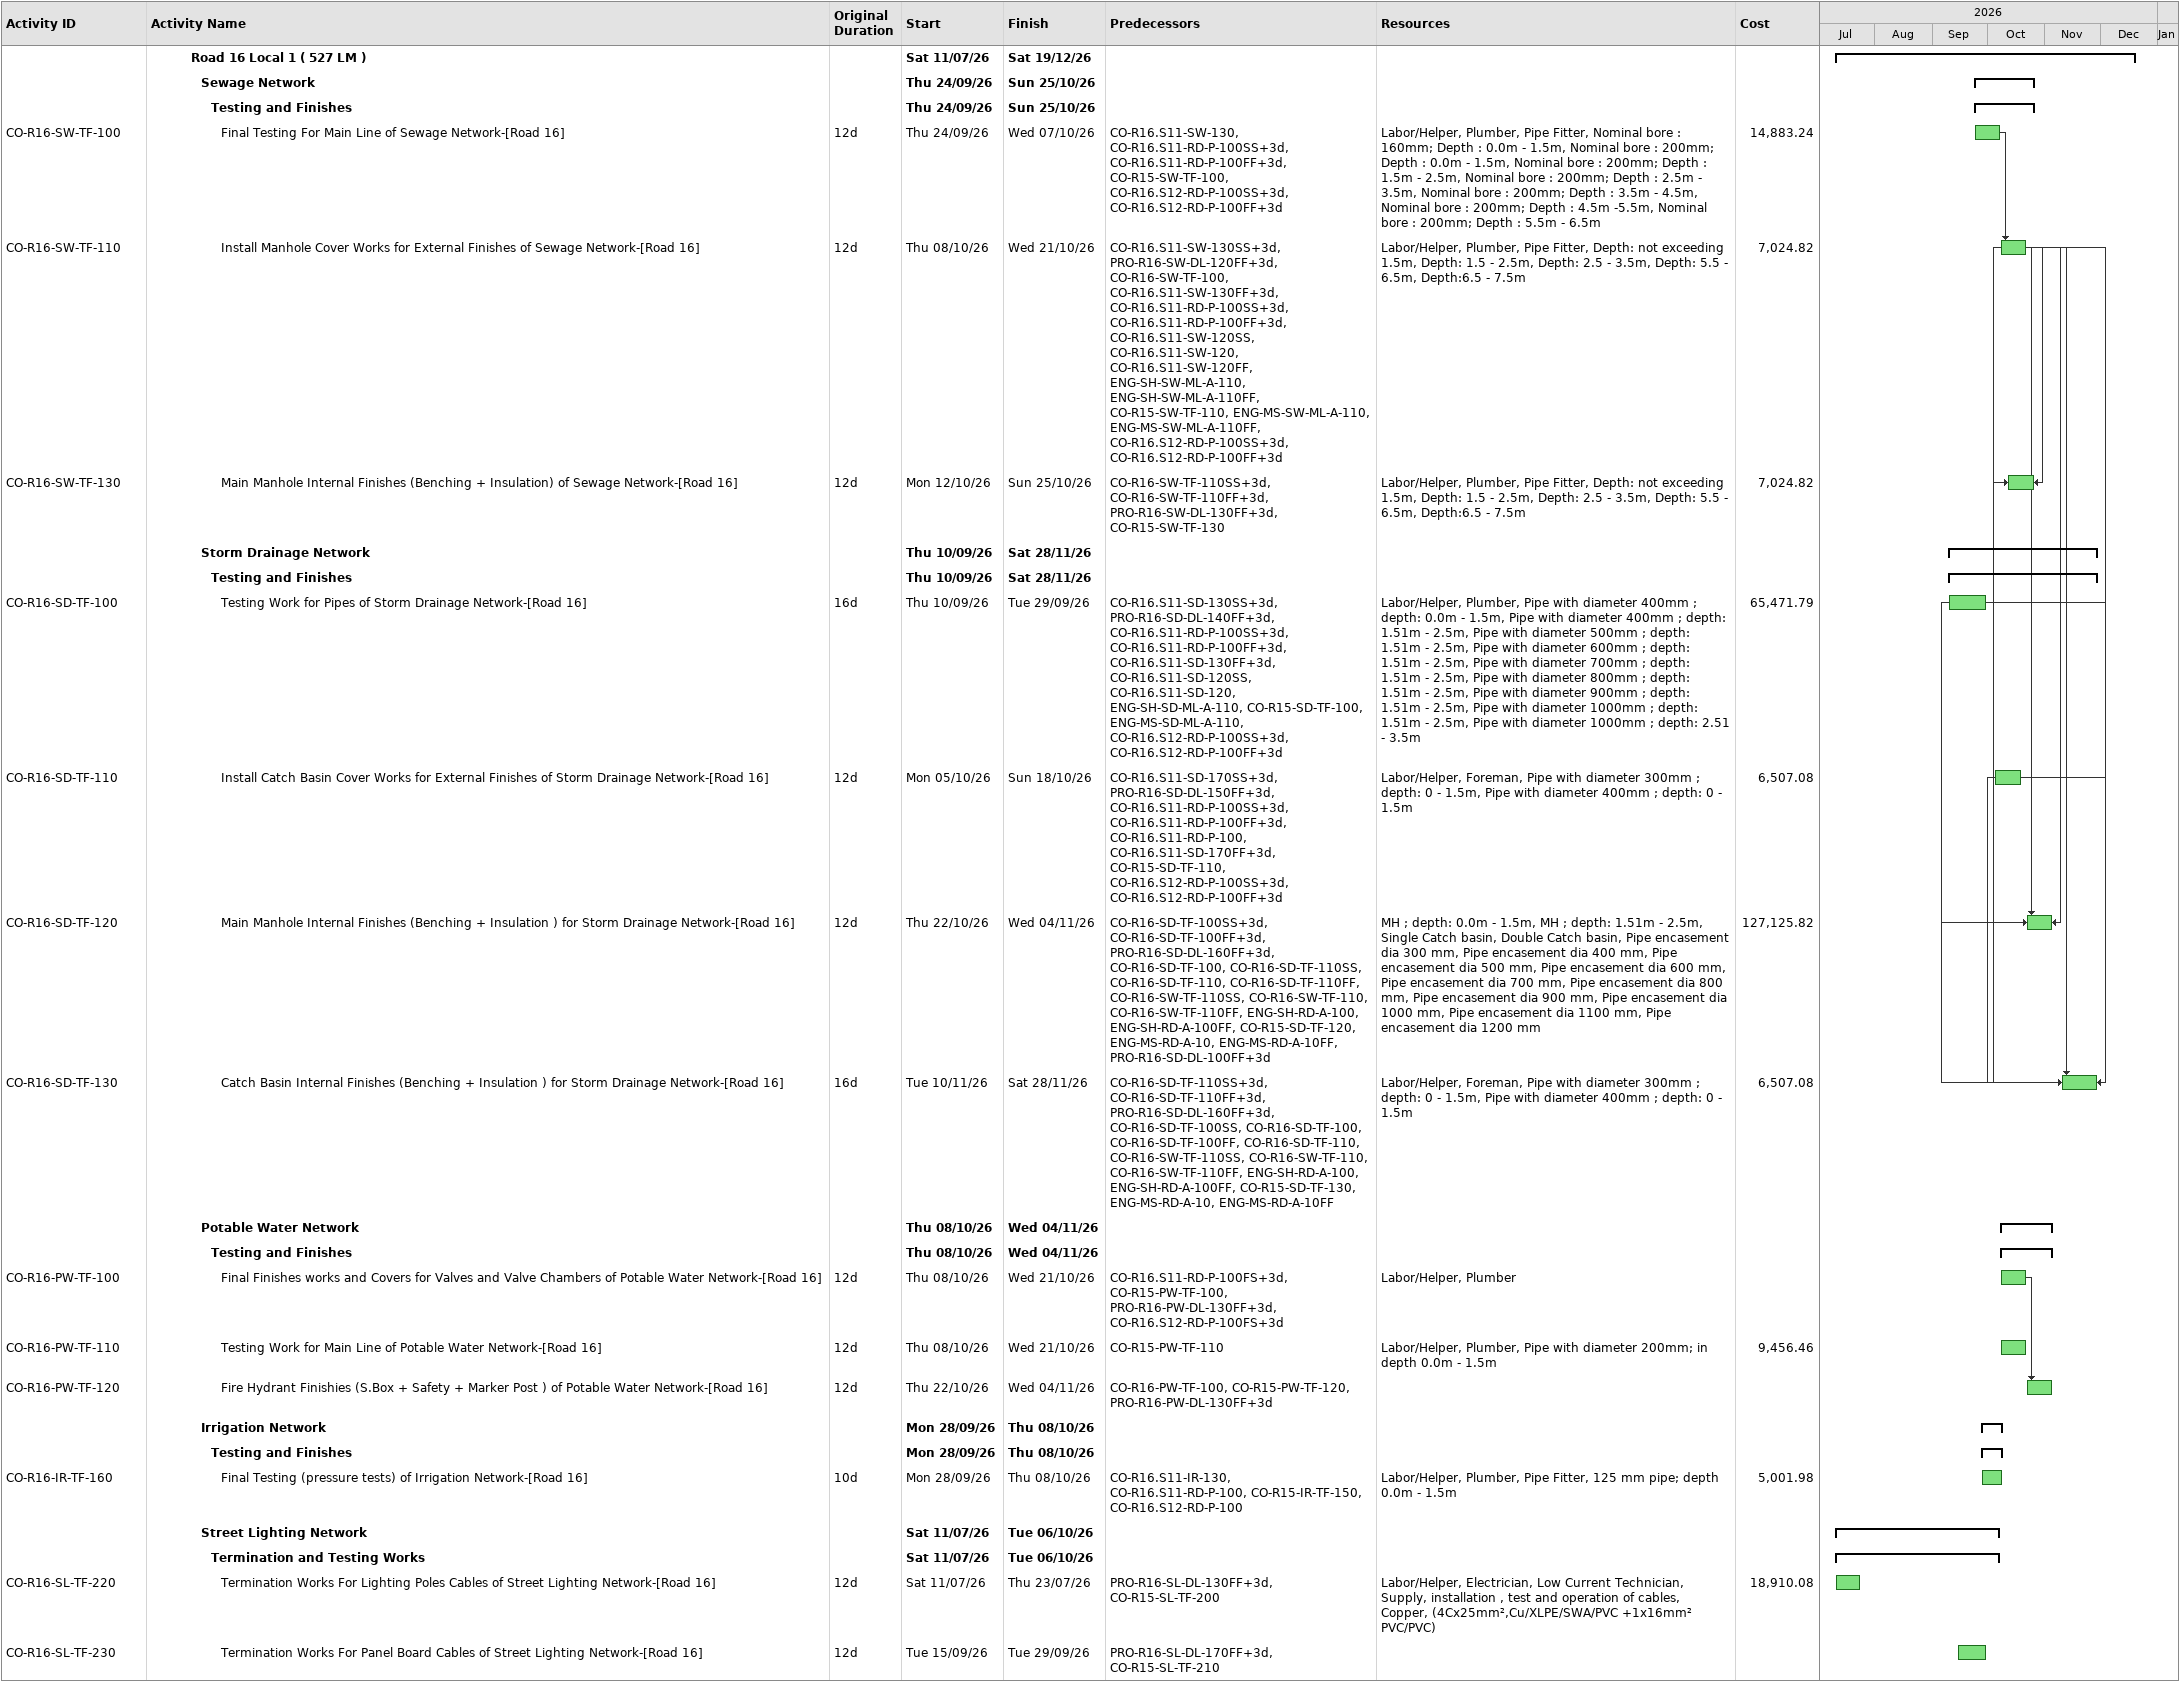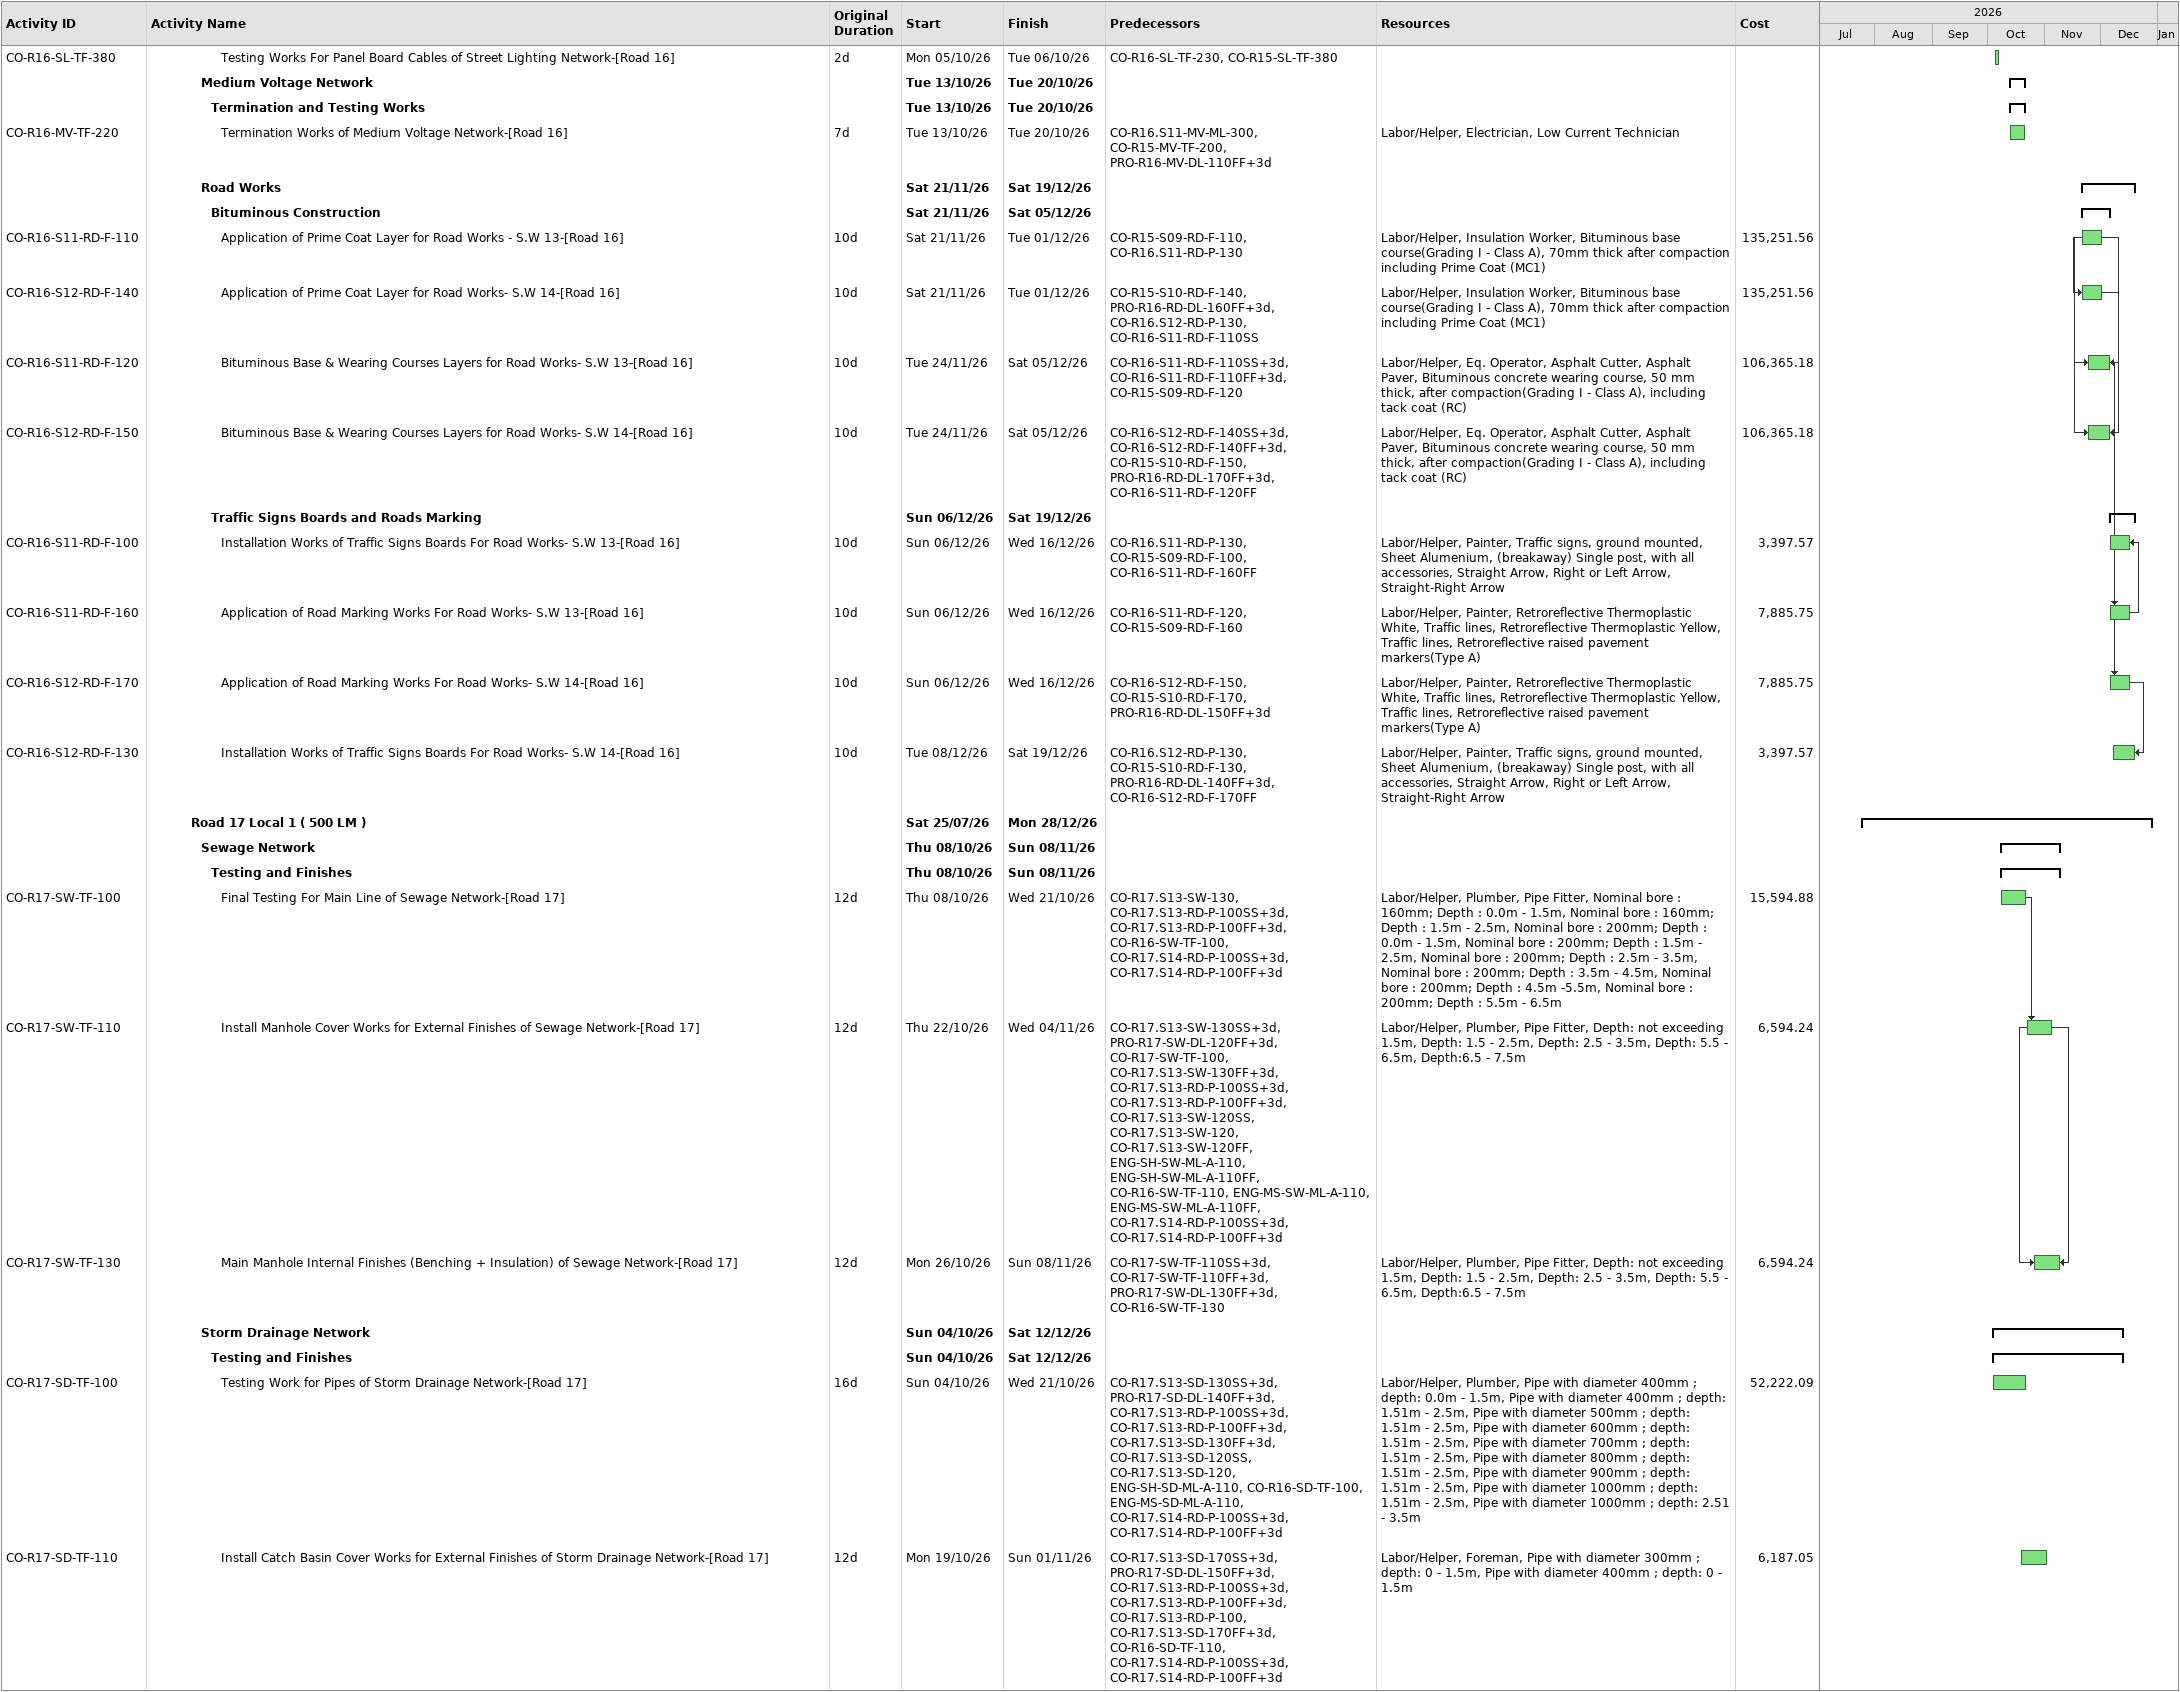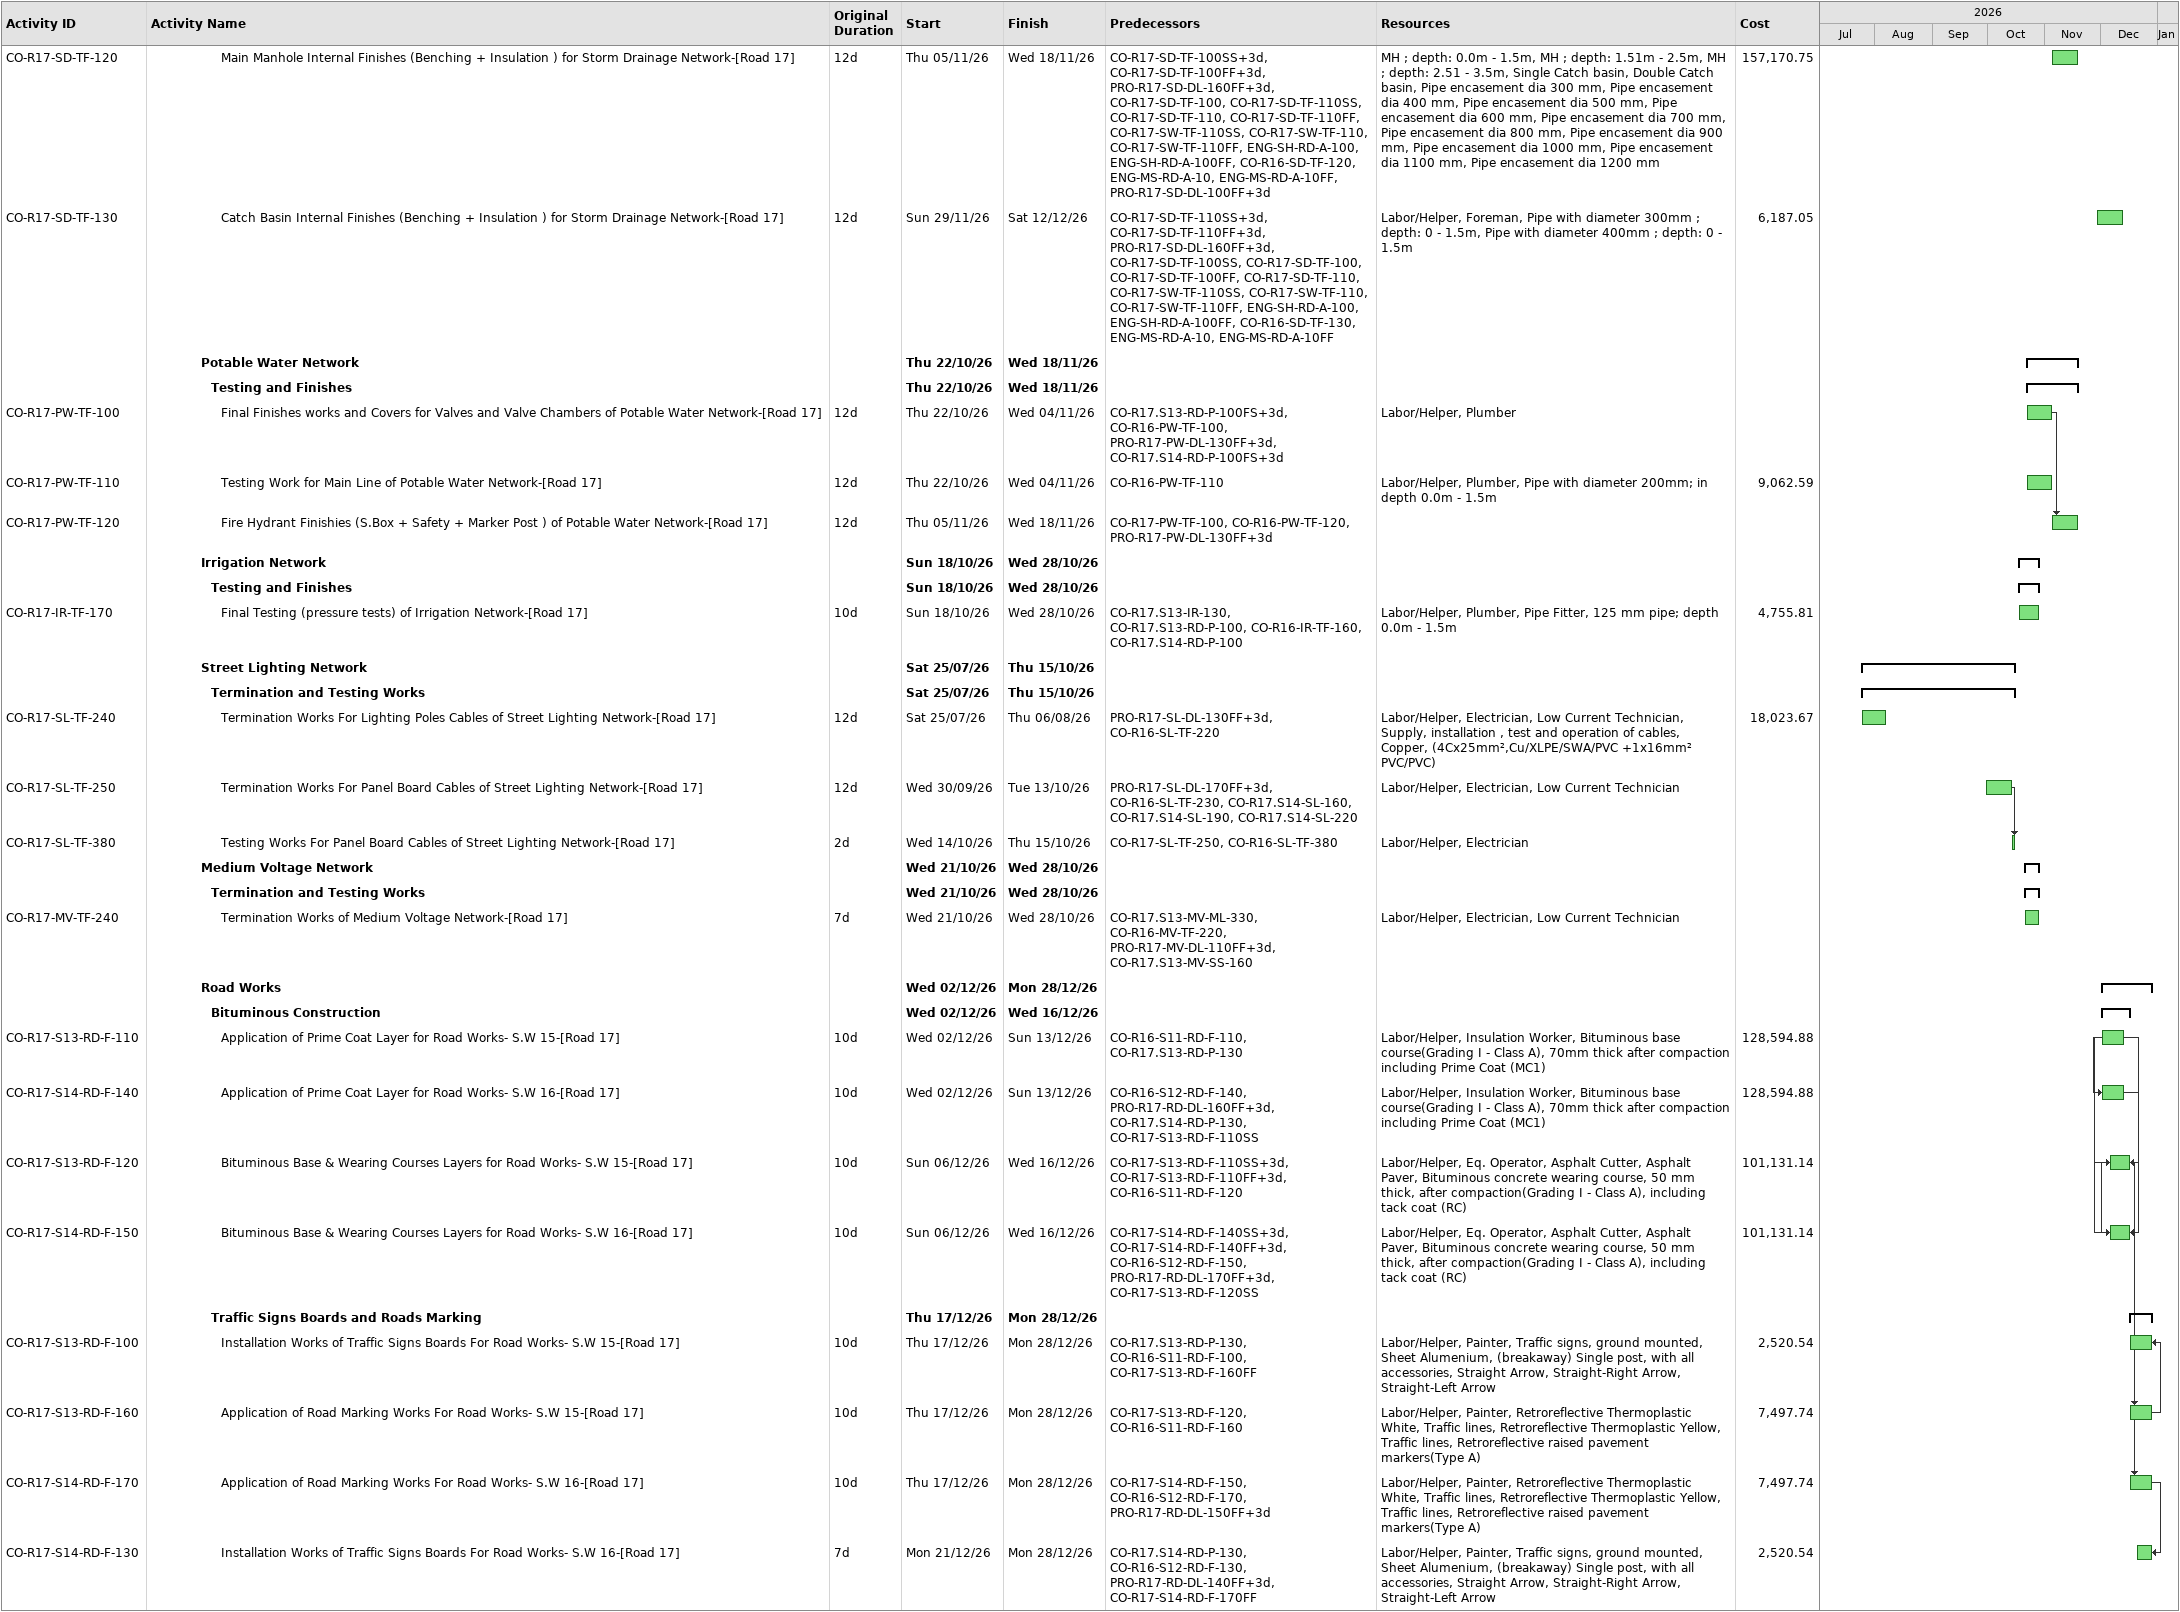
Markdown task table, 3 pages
| ID | Level | Task | Original duration | Start | Finish | Predecessors | Resources | Cost |
|---|---|---|---|---|---|---|---|---|
|  | 5 | **Road 16 Local 1 ( 527 LM )** |  | 2026-07-11 | 2026-12-19 |  |  |  |
|  | 6 | **Sewage Network** |  | 2026-09-24 | 2026-10-25 |  |  |  |
|  | 7 | **Testing and Finishes** |  | 2026-09-24 | 2026-10-25 |  |  |  |
| CO-R16-SW-TF-100 | 8 | Final Testing For Main Line of Sewage Network-[Road 16] | 12d | 2026-09-24 | 2026-10-07 | CO-R16.S11-SW-130, CO-R16.S11-RD-P-100SS+3d, CO-R16.S11-RD-P-100FF+3d, CO-R15-SW-TF-100, CO-R16.S12-RD-P-100SS+3d, CO-R16.S12-RD-P-100FF+3d | Labor/Helper, Plumber, Pipe Fitter, Nominal bore : 160mm; Depth : 0.0m - 1.5m, Nominal bore : 200mm; Depth : 0.0m - 1.5m, Nominal bore : 200mm; Depth : 1.5m - 2.5m, Nominal bore : 200mm; Depth : 2.5m - 3.5m, Nominal bore : 200mm; Depth : 3.5m - 4.5m, Nominal bore : 200mm; Depth : 4.5m -5.5m, Nominal bore : 200mm; Depth : 5.5m - 6.5m | 14883.24 |
| CO-R16-SW-TF-110 | 8 | Install Manhole Cover Works for External Finishes of Sewage Network-[Road 16] | 12d | 2026-10-08 | 2026-10-21 | CO-R16.S11-SW-130SS+3d, PRO-R16-SW-DL-120FF+3d, CO-R16-SW-TF-100, CO-R16.S11-SW-130FF+3d, CO-R16.S11-RD-P-100SS+3d, CO-R16.S11-RD-P-100FF+3d, CO-R16.S11-SW-120SS, CO-R16.S11-SW-120, CO-R16.S11-SW-120FF, ENG-SH-SW-ML-A-110, ENG-SH-SW-ML-A-110FF, CO-R15-SW-TF-110, ENG-MS-SW-ML-A-110, ENG-MS-SW-ML-A-110FF, CO-R16.S12-RD-P-100SS+3d, CO-R16.S12-RD-P-100FF+3d | Labor/Helper, Plumber, Pipe Fitter, Depth: not exceeding 1.5m, Depth: 1.5 - 2.5m, Depth: 2.5 - 3.5m, Depth: 5.5 - 6.5m, Depth:6.5 - 7.5m | 7024.82 |
| CO-R16-SW-TF-130 | 8 | Main Manhole Internal Finishes (Benching + Insulation) of Sewage Network-[Road 16] | 12d | 2026-10-12 | 2026-10-25 | CO-R16-SW-TF-110SS+3d, CO-R16-SW-TF-110FF+3d, PRO-R16-SW-DL-130FF+3d, CO-R15-SW-TF-130 | Labor/Helper, Plumber, Pipe Fitter, Depth: not exceeding 1.5m, Depth: 1.5 - 2.5m, Depth: 2.5 - 3.5m, Depth: 5.5 - 6.5m, Depth:6.5 - 7.5m | 7024.82 |
|  | 6 | **Storm Drainage Network** |  | 2026-09-10 | 2026-11-28 |  |  |  |
|  | 7 | **Testing and Finishes** |  | 2026-09-10 | 2026-11-28 |  |  |  |
| CO-R16-SD-TF-100 | 8 | Testing Work for Pipes of Storm Drainage Network-[Road 16] | 16d | 2026-09-10 | 2026-09-29 | CO-R16.S11-SD-130SS+3d, PRO-R16-SD-DL-140FF+3d, CO-R16.S11-RD-P-100SS+3d, CO-R16.S11-RD-P-100FF+3d, CO-R16.S11-SD-130FF+3d, CO-R16.S11-SD-120SS, CO-R16.S11-SD-120, ENG-SH-SD-ML-A-110, CO-R15-SD-TF-100, ENG-MS-SD-ML-A-110, CO-R16.S12-RD-P-100SS+3d, CO-R16.S12-RD-P-100FF+3d | Labor/Helper, Plumber, Pipe with diameter 400mm ; depth: 0.0m - 1.5m, Pipe with diameter 400mm ; depth: 1.51m - 2.5m, Pipe with diameter 500mm ; depth: 1.51m - 2.5m, Pipe with diameter 600mm ; depth: 1.51m - 2.5m, Pipe with diameter 700mm ; depth: 1.51m - 2.5m, Pipe with diameter 800mm ; depth: 1.51m - 2.5m, Pipe with diameter 900mm ; depth: 1.51m - 2.5m, Pipe with diameter 1000mm ; depth: 1.51m - 2.5m, Pipe with diameter 1000mm ; depth: 2.51 - 3.5m | 65471.79 |
| CO-R16-SD-TF-110 | 8 | Install Catch Basin Cover Works for External Finishes of Storm Drainage Network-[Road 16] | 12d | 2026-10-05 | 2026-10-18 | CO-R16.S11-SD-170SS+3d, PRO-R16-SD-DL-150FF+3d, CO-R16.S11-RD-P-100SS+3d, CO-R16.S11-RD-P-100FF+3d, CO-R16.S11-RD-P-100, CO-R16.S11-SD-170FF+3d, CO-R15-SD-TF-110, CO-R16.S12-RD-P-100SS+3d, CO-R16.S12-RD-P-100FF+3d | Labor/Helper, Foreman, Pipe with diameter 300mm ; depth: 0 - 1.5m, Pipe with diameter 400mm ; depth: 0 - 1.5m | 6507.08 |
| CO-R16-SD-TF-120 | 8 | Main Manhole Internal Finishes (Benching + Insulation ) for Storm Drainage Network-[Road 16] | 12d | 2026-10-22 | 2026-11-04 | CO-R16-SD-TF-100SS+3d, CO-R16-SD-TF-100FF+3d, PRO-R16-SD-DL-160FF+3d, CO-R16-SD-TF-100, CO-R16-SD-TF-110SS, CO-R16-SD-TF-110, CO-R16-SD-TF-110FF, CO-R16-SW-TF-110SS, CO-R16-SW-TF-110, CO-R16-SW-TF-110FF, ENG-SH-RD-A-100, ENG-SH-RD-A-100FF, CO-R15-SD-TF-120, ENG-MS-RD-A-10, ENG-MS-RD-A-10FF, PRO-R16-SD-DL-100FF+3d | MH ; depth: 0.0m - 1.5m, MH ; depth: 1.51m - 2.5m, Single Catch basin, Double Catch basin, Pipe encasement dia 300 mm, Pipe encasement dia 400 mm, Pipe encasement dia 500 mm, Pipe encasement dia 600 mm, Pipe encasement dia 700 mm, Pipe encasement dia 800 mm, Pipe encasement dia 900 mm, Pipe encasement dia 1000 mm, Pipe encasement dia 1100 mm, Pipe encasement dia 1200 mm | 127125.82 |
| CO-R16-SD-TF-130 | 8 | Catch Basin Internal Finishes (Benching + Insulation ) for Storm Drainage Network-[Road 16] | 16d | 2026-11-10 | 2026-11-28 | CO-R16-SD-TF-110SS+3d, CO-R16-SD-TF-110FF+3d, PRO-R16-SD-DL-160FF+3d, CO-R16-SD-TF-100SS, CO-R16-SD-TF-100, CO-R16-SD-TF-100FF, CO-R16-SD-TF-110, CO-R16-SW-TF-110SS, CO-R16-SW-TF-110, CO-R16-SW-TF-110FF, ENG-SH-RD-A-100, ENG-SH-RD-A-100FF, CO-R15-SD-TF-130, ENG-MS-RD-A-10, ENG-MS-RD-A-10FF | Labor/Helper, Foreman, Pipe with diameter 300mm ; depth: 0 - 1.5m, Pipe with diameter 400mm ; depth: 0 - 1.5m | 6507.08 |
|  | 6 | **Potable Water Network** |  | 2026-10-08 | 2026-11-04 |  |  |  |
|  | 7 | **Testing and Finishes** |  | 2026-10-08 | 2026-11-04 |  |  |  |
| CO-R16-PW-TF-100 | 8 | Final Finishes works and Covers for Valves and Valve Chambers of Potable Water Network-[Road 16] | 12d | 2026-10-08 | 2026-10-21 | CO-R16.S11-RD-P-100FS+3d, CO-R15-PW-TF-100, PRO-R16-PW-DL-130FF+3d, CO-R16.S12-RD-P-100FS+3d | Labor/Helper, Plumber |  |
| CO-R16-PW-TF-110 | 8 | Testing Work for Main Line of Potable Water Network-[Road 16] | 12d | 2026-10-08 | 2026-10-21 | CO-R15-PW-TF-110 | Labor/Helper, Plumber, Pipe with diameter 200mm; in depth 0.0m - 1.5m | 9456.46 |
| CO-R16-PW-TF-120 | 8 | Fire Hydrant Finishies (S.Box + Safety + Marker Post ) of Potable Water Network-[Road 16] | 12d | 2026-10-22 | 2026-11-04 | CO-R16-PW-TF-100, CO-R15-PW-TF-120, PRO-R16-PW-DL-130FF+3d |  |  |
|  | 6 | **Irrigation Network** |  | 2026-09-28 | 2026-10-08 |  |  |  |
|  | 7 | **Testing and Finishes** |  | 2026-09-28 | 2026-10-08 |  |  |  |
| CO-R16-IR-TF-160 | 8 | Final Testing (pressure tests) of Irrigation Network-[Road 16] | 10d | 2026-09-28 | 2026-10-08 | CO-R16.S11-IR-130, CO-R16.S11-RD-P-100, CO-R15-IR-TF-150, CO-R16.S12-RD-P-100 | Labor/Helper, Plumber, Pipe Fitter, 125 mm pipe; depth 0.0m - 1.5m | 5001.98 |
|  | 6 | **Street Lighting Network** |  | 2026-07-11 | 2026-10-06 |  |  |  |
|  | 7 | **Termination and Testing Works** |  | 2026-07-11 | 2026-10-06 |  |  |  |
| CO-R16-SL-TF-220 | 8 | Termination Works For Lighting Poles Cables of Street Lighting Network-[Road 16] | 12d | 2026-07-11 | 2026-07-23 | PRO-R16-SL-DL-130FF+3d, CO-R15-SL-TF-200 | Labor/Helper, Electrician, Low Current Technician, Supply, installation , test and operation of cables, Copper, (4Cx25mm²,Cu/XLPE/SWA/PVC +1x16mm² PVC/PVC) | 18910.08 |
| CO-R16-SL-TF-230 | 8 | Termination Works For Panel Board Cables of Street Lighting Network-[Road 16] | 12d | 2026-09-15 | 2026-09-29 | PRO-R16-SL-DL-170FF+3d, CO-R15-SL-TF-210 |  |  |
| CO-R16-SL-TF-380 | 8 | Testing Works For Panel Board Cables of Street Lighting Network-[Road 16] | 2d | 2026-10-05 | 2026-10-06 | CO-R16-SL-TF-230, CO-R15-SL-TF-380 |  |  |
|  | 6 | **Medium Voltage Network** |  | 2026-10-13 | 2026-10-20 |  |  |  |
|  | 7 | **Termination and Testing Works** |  | 2026-10-13 | 2026-10-20 |  |  |  |
| CO-R16-MV-TF-220 | 8 | Termination Works of Medium Voltage Network-[Road 16] | 7d | 2026-10-13 | 2026-10-20 | CO-R16.S11-MV-ML-300, CO-R15-MV-TF-200, PRO-R16-MV-DL-110FF+3d | Labor/Helper, Electrician, Low Current Technician |  |
|  | 6 | **Road Works** |  | 2026-11-21 | 2026-12-19 |  |  |  |
|  | 7 | **Bituminous Construction** |  | 2026-11-21 | 2026-12-05 |  |  |  |
| CO-R16-S11-RD-F-110 | 8 | Application of Prime Coat Layer for Road Works - S.W 13-[Road 16] | 10d | 2026-11-21 | 2026-12-01 | CO-R15-S09-RD-F-110, CO-R16.S11-RD-P-130 | Labor/Helper, Insulation Worker, Bituminous base course(Grading I - Class A), 70mm thick after compaction including Prime Coat (MC1) | 135251.56 |
| CO-R16-S12-RD-F-140 | 8 | Application of Prime Coat Layer for Road Works- S.W 14-[Road 16] | 10d | 2026-11-21 | 2026-12-01 | CO-R15-S10-RD-F-140, PRO-R16-RD-DL-160FF+3d, CO-R16.S12-RD-P-130, CO-R16-S11-RD-F-110SS | Labor/Helper, Insulation Worker, Bituminous base course(Grading I - Class A), 70mm thick after compaction including Prime Coat (MC1) | 135251.56 |
| CO-R16-S11-RD-F-120 | 8 | Bituminous Base & Wearing Courses Layers for Road Works- S.W 13-[Road 16] | 10d | 2026-11-24 | 2026-12-05 | CO-R16-S11-RD-F-110SS+3d, CO-R16-S11-RD-F-110FF+3d, CO-R15-S09-RD-F-120 | Labor/Helper, Eq. Operator, Asphalt Cutter, Asphalt Paver, Bituminous concrete wearing course, 50 mm thick, after compaction(Grading I - Class A), including tack coat (RC) | 106365.18 |
| CO-R16-S12-RD-F-150 | 8 | Bituminous Base & Wearing Courses Layers for Road Works- S.W 14-[Road 16] | 10d | 2026-11-24 | 2026-12-05 | CO-R16-S12-RD-F-140SS+3d, CO-R16-S12-RD-F-140FF+3d, CO-R15-S10-RD-F-150, PRO-R16-RD-DL-170FF+3d, CO-R16-S11-RD-F-120FF | Labor/Helper, Eq. Operator, Asphalt Cutter, Asphalt Paver, Bituminous concrete wearing course, 50 mm thick, after compaction(Grading I - Class A), including tack coat (RC) | 106365.18 |
|  | 7 | **Traffic Signs Boards and Roads Marking** |  | 2026-12-06 | 2026-12-19 |  |  |  |
| CO-R16-S11-RD-F-100 | 8 | Installation Works of Traffic Signs Boards For Road Works- S.W 13-[Road 16] | 10d | 2026-12-06 | 2026-12-16 | CO-R16.S11-RD-P-130, CO-R15-S09-RD-F-100, CO-R16-S11-RD-F-160FF | Labor/Helper, Painter, Traffic signs, ground mounted, Sheet Alumenium, (breakaway) Single post, with all accessories, Straight Arrow, Right or Left Arrow, Straight-Right Arrow | 3397.57 |
| CO-R16-S11-RD-F-160 | 8 | Application of Road Marking Works For Road Works- S.W 13-[Road 16] | 10d | 2026-12-06 | 2026-12-16 | CO-R16-S11-RD-F-120, CO-R15-S09-RD-F-160 | Labor/Helper, Painter, Retroreflective Thermoplastic White, Traffic lines, Retroreflective Thermoplastic Yellow, Traffic lines, Retroreflective raised pavement markers(Type A) | 7885.75 |
| CO-R16-S12-RD-F-170 | 8 | Application of Road Marking Works For Road Works- S.W 14-[Road 16] | 10d | 2026-12-06 | 2026-12-16 | CO-R16-S12-RD-F-150, CO-R15-S10-RD-F-170, PRO-R16-RD-DL-150FF+3d | Labor/Helper, Painter, Retroreflective Thermoplastic White, Traffic lines, Retroreflective Thermoplastic Yellow, Traffic lines, Retroreflective raised pavement markers(Type A) | 7885.75 |
| CO-R16-S12-RD-F-130 | 8 | Installation Works of Traffic Signs Boards For Road Works- S.W 14-[Road 16] | 10d | 2026-12-08 | 2026-12-19 | CO-R16.S12-RD-P-130, CO-R15-S10-RD-F-130, PRO-R16-RD-DL-140FF+3d, CO-R16-S12-RD-F-170FF | Labor/Helper, Painter, Traffic signs, ground mounted, Sheet Alumenium, (breakaway) Single post, with all accessories, Straight Arrow, Right or Left Arrow, Straight-Right Arrow | 3397.57 |
|  | 5 | **Road 17 Local 1 ( 500 LM )** |  | 2026-07-25 | 2026-12-28 |  |  |  |
|  | 6 | **Sewage Network** |  | 2026-10-08 | 2026-11-08 |  |  |  |
|  | 7 | **Testing and Finishes** |  | 2026-10-08 | 2026-11-08 |  |  |  |
| CO-R17-SW-TF-100 | 8 | Final Testing For Main Line of Sewage Network-[Road 17] | 12d | 2026-10-08 | 2026-10-21 | CO-R17.S13-SW-130, CO-R17.S13-RD-P-100SS+3d, CO-R17.S13-RD-P-100FF+3d, CO-R16-SW-TF-100, CO-R17.S14-RD-P-100SS+3d, CO-R17.S14-RD-P-100FF+3d | Labor/Helper, Plumber, Pipe Fitter, Nominal bore : 160mm; Depth : 0.0m - 1.5m, Nominal bore : 160mm; Depth : 1.5m - 2.5m, Nominal bore : 200mm; Depth : 0.0m - 1.5m, Nominal bore : 200mm; Depth : 1.5m - 2.5m, Nominal bore : 200mm; Depth : 2.5m - 3.5m, Nominal bore : 200mm; Depth : 3.5m - 4.5m, Nominal bore : 200mm; Depth : 4.5m -5.5m, Nominal bore : 200mm; Depth : 5.5m - 6.5m | 15594.88 |
| CO-R17-SW-TF-110 | 8 | Install Manhole Cover Works for External Finishes of Sewage Network-[Road 17] | 12d | 2026-10-22 | 2026-11-04 | CO-R17.S13-SW-130SS+3d, PRO-R17-SW-DL-120FF+3d, CO-R17-SW-TF-100, CO-R17.S13-SW-130FF+3d, CO-R17.S13-RD-P-100SS+3d, CO-R17.S13-RD-P-100FF+3d, CO-R17.S13-SW-120SS, CO-R17.S13-SW-120, CO-R17.S13-SW-120FF, ENG-SH-SW-ML-A-110, ENG-SH-SW-ML-A-110FF, CO-R16-SW-TF-110, ENG-MS-SW-ML-A-110, ENG-MS-SW-ML-A-110FF, CO-R17.S14-RD-P-100SS+3d, CO-R17.S14-RD-P-100FF+3d | Labor/Helper, Plumber, Pipe Fitter, Depth: not exceeding 1.5m, Depth: 1.5 - 2.5m, Depth: 2.5 - 3.5m, Depth: 5.5 - 6.5m, Depth:6.5 - 7.5m | 6594.24 |
| CO-R17-SW-TF-130 | 8 | Main Manhole Internal Finishes (Benching + Insulation) of Sewage Network-[Road 17] | 12d | 2026-10-26 | 2026-11-08 | CO-R17-SW-TF-110SS+3d, CO-R17-SW-TF-110FF+3d, PRO-R17-SW-DL-130FF+3d, CO-R16-SW-TF-130 | Labor/Helper, Plumber, Pipe Fitter, Depth: not exceeding 1.5m, Depth: 1.5 - 2.5m, Depth: 2.5 - 3.5m, Depth: 5.5 - 6.5m, Depth:6.5 - 7.5m | 6594.24 |
|  | 6 | **Storm Drainage Network** |  | 2026-10-04 | 2026-12-12 |  |  |  |
|  | 7 | **Testing and Finishes** |  | 2026-10-04 | 2026-12-12 |  |  |  |
| CO-R17-SD-TF-100 | 8 | Testing Work for Pipes of Storm Drainage Network-[Road 17] | 16d | 2026-10-04 | 2026-10-21 | CO-R17.S13-SD-130SS+3d, PRO-R17-SD-DL-140FF+3d, CO-R17.S13-RD-P-100SS+3d, CO-R17.S13-RD-P-100FF+3d, CO-R17.S13-SD-130FF+3d, CO-R17.S13-SD-120SS, CO-R17.S13-SD-120, ENG-SH-SD-ML-A-110, CO-R16-SD-TF-100, ENG-MS-SD-ML-A-110, CO-R17.S14-RD-P-100SS+3d, CO-R17.S14-RD-P-100FF+3d | Labor/Helper, Plumber, Pipe with diameter 400mm ; depth: 0.0m - 1.5m, Pipe with diameter 400mm ; depth: 1.51m - 2.5m, Pipe with diameter 500mm ; depth: 1.51m - 2.5m, Pipe with diameter 600mm ; depth: 1.51m - 2.5m, Pipe with diameter 700mm ; depth: 1.51m - 2.5m, Pipe with diameter 800mm ; depth: 1.51m - 2.5m, Pipe with diameter 900mm ; depth: 1.51m - 2.5m, Pipe with diameter 1000mm ; depth: 1.51m - 2.5m, Pipe with diameter 1000mm ; depth: 2.51 - 3.5m | 52222.09 |
| CO-R17-SD-TF-110 | 8 | Install Catch Basin Cover Works for External Finishes of Storm Drainage Network-[Road 17] | 12d | 2026-10-19 | 2026-11-01 | CO-R17.S13-SD-170SS+3d, PRO-R17-SD-DL-150FF+3d, CO-R17.S13-RD-P-100SS+3d, CO-R17.S13-RD-P-100FF+3d, CO-R17.S13-RD-P-100, CO-R17.S13-SD-170FF+3d, CO-R16-SD-TF-110, CO-R17.S14-RD-P-100SS+3d, CO-R17.S14-RD-P-100FF+3d | Labor/Helper, Foreman, Pipe with diameter 300mm ; depth: 0 - 1.5m, Pipe with diameter 400mm ; depth: 0 - 1.5m | 6187.05 |
| CO-R17-SD-TF-120 | 8 | Main Manhole Internal Finishes (Benching + Insulation ) for Storm Drainage Network-[Road 17] | 12d | 2026-11-05 | 2026-11-18 | CO-R17-SD-TF-100SS+3d, CO-R17-SD-TF-100FF+3d, PRO-R17-SD-DL-160FF+3d, CO-R17-SD-TF-100, CO-R17-SD-TF-110SS, CO-R17-SD-TF-110, CO-R17-SD-TF-110FF, CO-R17-SW-TF-110SS, CO-R17-SW-TF-110, CO-R17-SW-TF-110FF, ENG-SH-RD-A-100, ENG-SH-RD-A-100FF, CO-R16-SD-TF-120, ENG-MS-RD-A-10, ENG-MS-RD-A-10FF, PRO-R17-SD-DL-100FF+3d | MH ; depth: 0.0m - 1.5m, MH ; depth: 1.51m - 2.5m, MH ; depth: 2.51 - 3.5m, Single Catch basin, Double Catch basin, Pipe encasement dia 300 mm, Pipe encasement dia 400 mm, Pipe encasement dia 500 mm, Pipe encasement dia 600 mm, Pipe encasement dia 700 mm, Pipe encasement dia 800 mm, Pipe encasement dia 900 mm, Pipe encasement dia 1000 mm, Pipe encasement dia 1100 mm, Pipe encasement dia 1200 mm | 157170.75 |
| CO-R17-SD-TF-130 | 8 | Catch Basin Internal Finishes (Benching + Insulation ) for Storm Drainage Network-[Road 17] | 12d | 2026-11-29 | 2026-12-12 | CO-R17-SD-TF-110SS+3d, CO-R17-SD-TF-110FF+3d, PRO-R17-SD-DL-160FF+3d, CO-R17-SD-TF-100SS, CO-R17-SD-TF-100, CO-R17-SD-TF-100FF, CO-R17-SD-TF-110, CO-R17-SW-TF-110SS, CO-R17-SW-TF-110, CO-R17-SW-TF-110FF, ENG-SH-RD-A-100, ENG-SH-RD-A-100FF, CO-R16-SD-TF-130, ENG-MS-RD-A-10, ENG-MS-RD-A-10FF | Labor/Helper, Foreman, Pipe with diameter 300mm ; depth: 0 - 1.5m, Pipe with diameter 400mm ; depth: 0 - 1.5m | 6187.05 |
|  | 6 | **Potable Water Network** |  | 2026-10-22 | 2026-11-18 |  |  |  |
|  | 7 | **Testing and Finishes** |  | 2026-10-22 | 2026-11-18 |  |  |  |
| CO-R17-PW-TF-100 | 8 | Final Finishes works and Covers for Valves and Valve Chambers of Potable Water Network-[Road 17] | 12d | 2026-10-22 | 2026-11-04 | CO-R17.S13-RD-P-100FS+3d, CO-R16-PW-TF-100, PRO-R17-PW-DL-130FF+3d, CO-R17.S14-RD-P-100FS+3d | Labor/Helper, Plumber |  |
| CO-R17-PW-TF-110 | 8 | Testing Work for Main Line of Potable Water Network-[Road 17] | 12d | 2026-10-22 | 2026-11-04 | CO-R16-PW-TF-110 | Labor/Helper, Plumber, Pipe with diameter 200mm; in depth 0.0m - 1.5m | 9062.59 |
| CO-R17-PW-TF-120 | 8 | Fire Hydrant Finishies (S.Box + Safety + Marker Post ) of Potable Water Network-[Road 17] | 12d | 2026-11-05 | 2026-11-18 | CO-R17-PW-TF-100, CO-R16-PW-TF-120, PRO-R17-PW-DL-130FF+3d |  |  |
|  | 6 | **Irrigation Network** |  | 2026-10-18 | 2026-10-28 |  |  |  |
|  | 7 | **Testing and Finishes** |  | 2026-10-18 | 2026-10-28 |  |  |  |
| CO-R17-IR-TF-170 | 8 | Final Testing (pressure tests) of Irrigation Network-[Road 17] | 10d | 2026-10-18 | 2026-10-28 | CO-R17.S13-IR-130, CO-R17.S13-RD-P-100, CO-R16-IR-TF-160, CO-R17.S14-RD-P-100 | Labor/Helper, Plumber, Pipe Fitter, 125 mm pipe; depth 0.0m - 1.5m | 4755.81 |
|  | 6 | **Street Lighting Network** |  | 2026-07-25 | 2026-10-15 |  |  |  |
|  | 7 | **Termination and Testing Works** |  | 2026-07-25 | 2026-10-15 |  |  |  |
| CO-R17-SL-TF-240 | 8 | Termination Works For Lighting Poles Cables of Street Lighting Network-[Road 17] | 12d | 2026-07-25 | 2026-08-06 | PRO-R17-SL-DL-130FF+3d, CO-R16-SL-TF-220 | Labor/Helper, Electrician, Low Current Technician, Supply, installation , test and operation of cables, Copper, (4Cx25mm²,Cu/XLPE/SWA/PVC +1x16mm² PVC/PVC) | 18023.67 |
| CO-R17-SL-TF-250 | 8 | Termination Works For Panel Board Cables of Street Lighting Network-[Road 17] | 12d | 2026-09-30 | 2026-10-13 | PRO-R17-SL-DL-170FF+3d, CO-R16-SL-TF-230, CO-R17.S14-SL-160, CO-R17.S14-SL-190, CO-R17.S14-SL-220 | Labor/Helper, Electrician, Low Current Technician |  |
| CO-R17-SL-TF-380 | 8 | Testing Works For Panel Board Cables of Street Lighting Network-[Road 17] | 2d | 2026-10-14 | 2026-10-15 | CO-R17-SL-TF-250, CO-R16-SL-TF-380 | Labor/Helper, Electrician |  |
|  | 6 | **Medium Voltage Network** |  | 2026-10-21 | 2026-10-28 |  |  |  |
|  | 7 | **Termination and Testing Works** |  | 2026-10-21 | 2026-10-28 |  |  |  |
| CO-R17-MV-TF-240 | 8 | Termination Works of Medium Voltage Network-[Road 17] | 7d | 2026-10-21 | 2026-10-28 | CO-R17.S13-MV-ML-330, CO-R16-MV-TF-220, PRO-R17-MV-DL-110FF+3d, CO-R17.S13-MV-SS-160 | Labor/Helper, Electrician, Low Current Technician |  |
|  | 6 | **Road Works** |  | 2026-12-02 | 2026-12-28 |  |  |  |
|  | 7 | **Bituminous Construction** |  | 2026-12-02 | 2026-12-16 |  |  |  |
| CO-R17-S13-RD-F-110 | 8 | Application of Prime Coat Layer for Road Works- S.W 15-[Road 17] | 10d | 2026-12-02 | 2026-12-13 | CO-R16-S11-RD-F-110, CO-R17.S13-RD-P-130 | Labor/Helper, Insulation Worker, Bituminous base course(Grading I - Class A), 70mm thick after compaction including Prime Coat (MC1) | 128594.88 |
| CO-R17-S14-RD-F-140 | 8 | Application of Prime Coat Layer for Road Works- S.W 16-[Road 17] | 10d | 2026-12-02 | 2026-12-13 | CO-R16-S12-RD-F-140, PRO-R17-RD-DL-160FF+3d, CO-R17.S14-RD-P-130, CO-R17-S13-RD-F-110SS | Labor/Helper, Insulation Worker, Bituminous base course(Grading I - Class A), 70mm thick after compaction including Prime Coat (MC1) | 128594.88 |
| CO-R17-S13-RD-F-120 | 8 | Bituminous Base & Wearing Courses Layers for Road Works- S.W 15-[Road 17] | 10d | 2026-12-06 | 2026-12-16 | CO-R17-S13-RD-F-110SS+3d, CO-R17-S13-RD-F-110FF+3d, CO-R16-S11-RD-F-120 | Labor/Helper, Eq. Operator, Asphalt Cutter, Asphalt Paver, Bituminous concrete wearing course, 50 mm thick, after compaction(Grading I - Class A), including tack coat (RC) | 101131.14 |
| CO-R17-S14-RD-F-150 | 8 | Bituminous Base & Wearing Courses Layers for Road Works- S.W 16-[Road 17] | 10d | 2026-12-06 | 2026-12-16 | CO-R17-S14-RD-F-140SS+3d, CO-R17-S14-RD-F-140FF+3d, CO-R16-S12-RD-F-150, PRO-R17-RD-DL-170FF+3d, CO-R17-S13-RD-F-120SS | Labor/Helper, Eq. Operator, Asphalt Cutter, Asphalt Paver, Bituminous concrete wearing course, 50 mm thick, after compaction(Grading I - Class A), including tack coat (RC) | 101131.14 |
|  | 7 | **Traffic Signs Boards and Roads Marking** |  | 2026-12-17 | 2026-12-28 |  |  |  |
| CO-R17-S13-RD-F-100 | 8 | Installation Works of Traffic Signs Boards For Road Works- S.W 15-[Road 17] | 10d | 2026-12-17 | 2026-12-28 | CO-R17.S13-RD-P-130, CO-R16-S11-RD-F-100, CO-R17-S13-RD-F-160FF | Labor/Helper, Painter, Traffic signs, ground mounted, Sheet Alumenium, (breakaway) Single post, with all accessories, Straight Arrow, Straight-Right Arrow, Straight-Left Arrow | 2520.54 |
| CO-R17-S13-RD-F-160 | 8 | Application of Road Marking Works For Road Works- S.W 15-[Road 17] | 10d | 2026-12-17 | 2026-12-28 | CO-R17-S13-RD-F-120, CO-R16-S11-RD-F-160 | Labor/Helper, Painter, Retroreflective Thermoplastic White, Traffic lines, Retroreflective Thermoplastic Yellow, Traffic lines, Retroreflective raised pavement markers(Type A) | 7497.74 |
| CO-R17-S14-RD-F-170 | 8 | Application of Road Marking Works For Road Works- S.W 16-[Road 17] | 10d | 2026-12-17 | 2026-12-28 | CO-R17-S14-RD-F-150, CO-R16-S12-RD-F-170, PRO-R17-RD-DL-150FF+3d | Labor/Helper, Painter, Retroreflective Thermoplastic White, Traffic lines, Retroreflective Thermoplastic Yellow, Traffic lines, Retroreflective raised pavement markers(Type A) | 7497.74 |
| CO-R17-S14-RD-F-130 | 8 | Installation Works of Traffic Signs Boards For Road Works- S.W 16-[Road 17] | 7d | 2026-12-21 | 2026-12-28 | CO-R17.S14-RD-P-130, CO-R16-S12-RD-F-130, PRO-R17-RD-DL-140FF+3d, CO-R17-S14-RD-F-170FF | Labor/Helper, Painter, Traffic signs, ground mounted, Sheet Alumenium, (breakaway) Single post, with all accessories, Straight Arrow, Straight-Right Arrow, Straight-Left Arrow | 2520.54 |
